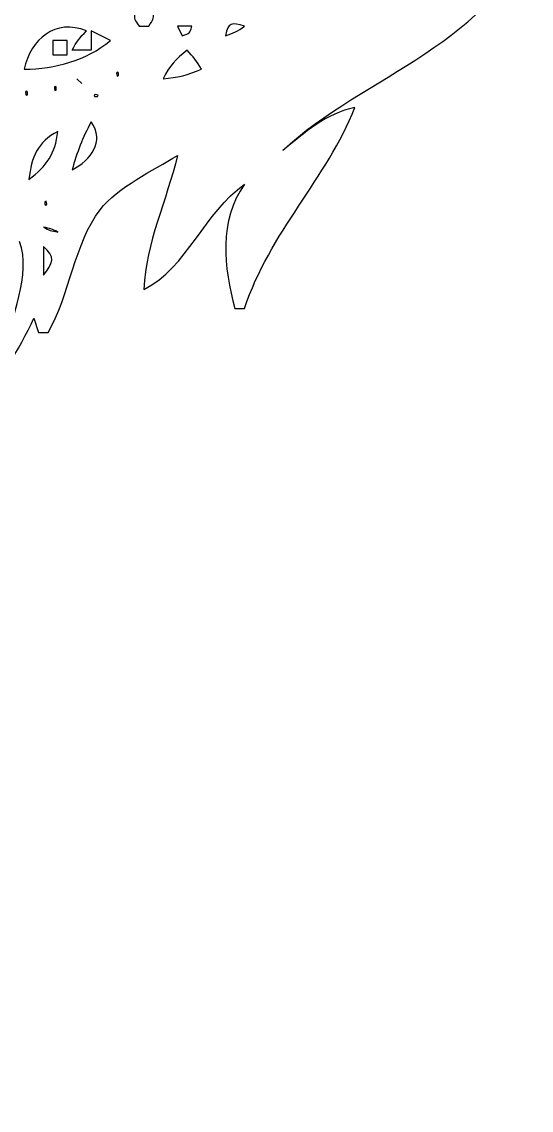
# Model space of a CAD drawing. Extents: x 0 to 166, y 0 to 199.
# Drawn here: x 134.8 to 164.8, y 84 to 148.1 of the extents above; entities that cross this region are included whole.
import ezdxf

# ---------------------------------------------------------------- set-up
doc = ezdxf.new("R2010")
doc.units = 0
doc.layers.get('0').update_dxf_attribs({"linetype": 'CONTINUOUS'})

msp = doc.modelspace()

# ---------------------------------------------------------------- linework, layer by layer
at = {"color": 1}
for points in [[(141.675556, 147.884444), (142.24, 147.884444)], [(143.933333, 147.884444), (144.215556, 147.32)], [(144.78, 147.884444), (143.933333, 147.884444)], [(136.595556, 147.037778), (136.595556, 146.191111), (137.442222, 146.191111), (137.442222, 147.037778), (136.595556, 147.037778)], [(139.982222, 147.037778), (138.853333, 147.602222), (138.853333, 146.473333), (137.724444, 146.473333)], [(138.006667, 144.78), (138.288889, 144.497778), (138.006667, 144.78)], [(136.031111, 134.902222), (136.031111, 133.208889)]]:
    msp.add_lwpolyline(points, dxfattribs=at)
at = {"color": 7}
for points in [[(147.32, 131.233333), (147.884444, 131.233333)], [(135.466667, 130.668889), (135.748889, 129.822222), (136.313333, 129.822222)]]:
    msp.add_lwpolyline(points, dxfattribs=at)
for points in [[(150.142222, 140.546667), (154.839247, 145.03908), (162.895844, 146.871831), (164.772904, 153.811111)], [(147.884444, 131.233333), (149.346356, 135.726311), (152.754189, 138.900464), (154.375556, 143.086667)], [(154.375556, 143.086667), (152.726813, 142.758442), (151.399804, 141.619111), (150.142222, 140.546667)], [(139.373469, 137.053038), (140.425593, 138.410527), (142.484969, 139.374033), (143.933333, 140.264444)], [(143.933333, 140.264444), (143.300591, 137.594622), (142.078004, 135.155658), (141.957778, 132.362222)], [(141.957778, 132.362222), (144.496931, 133.648591), (145.549056, 136.912491), (147.884444, 138.571111)], [(147.884444, 138.571111), (146.358187, 136.45134), (146.647747, 133.626013), (147.32, 131.233333)], [(136.313333, 129.822222), (137.583898, 131.999567), (137.868942, 135.111913), (139.373469, 137.053038)], [(132.584896, 125.020211), (133.222153, 126.851833), (134.63524, 128.7907), (135.466667, 130.668889)], [(129.167467, 44.308889), (137.094242, 59.379556), (133.977098, 78.898891), (132.036256, 95.108889)]]:
    msp.add_open_spline(points, degree=3, dxfattribs=at)
at = {"color": 1}
for points in [[(138.571111, 147.602222), (136.755576, 148.356602), (135.262338, 147.124138), (134.902222, 145.344444)], [(141.393333, 148.731111), (141.393333, 148.223958), (141.397284, 148.301851), (141.675556, 147.884444)], [(142.24, 147.884444), (142.518271, 148.301851), (142.522222, 148.223958), (142.522222, 148.731111)], [(144.215556, 147.32), (144.676989, 147.473811), (144.626189, 147.423011), (144.78, 147.884444)], [(147.884444, 147.884444), (147.123291, 148.125462), (146.92884, 148.124616), (146.755556, 147.32)], [(146.755556, 147.32), (147.250009, 147.479173), (147.472964, 147.579362), (147.884444, 147.884444)], [(134.902222, 145.344444), (136.756987, 145.382827), (138.533011, 145.837204), (139.982222, 147.037778)], [(137.724444, 146.473333), (137.993967, 146.97202), (138.166404, 147.209087), (138.571111, 147.602222)], [(144.497778, 146.473333), (143.839353, 145.938522), (143.453273, 145.540307), (143.086667, 144.78)], [(145.344444, 145.344444), (145.073793, 145.795153), (144.857329, 146.094873), (144.497778, 146.473333)], [(140.358424, 145.156202), (140.342902, 145.14068), (140.327098, 144.842653), (140.452687, 144.968242)], [(140.452687, 144.968242), (140.468209, 144.983764), (140.484013, 145.281791), (140.358424, 145.156202)], [(143.086667, 144.78), (143.914142, 144.851684), (144.579622, 145.020171), (145.344444, 145.344444)], [(136.783798, 144.121576), (136.79932, 144.137098), (136.815124, 144.435124), (136.689536, 144.309536)], [(134.996202, 144.027313), (134.98068, 144.011791), (134.964876, 143.713764), (135.090464, 143.839353)], [(135.090464, 143.839353), (135.105987, 143.854876), (135.121791, 144.152902), (134.996202, 144.027313)], [(136.689536, 144.309536), (136.674013, 144.294013), (136.658209, 143.995987), (136.783798, 144.121576)], [(139.041576, 143.839353), (138.915987, 143.713764), (139.214013, 143.729569), (139.229536, 143.745091)], [(139.229536, 143.745091), (139.355124, 143.87068), (139.057098, 143.854876), (139.041576, 143.839353)], [(138.853333, 142.24), (138.340253, 141.328422), (138.015133, 140.420796), (137.724444, 139.417778)], [(137.724444, 139.417778), (138.850229, 140.003107), (139.652869, 141.070753), (138.853333, 142.24)], [(135.184444, 138.853333), (136.232053, 139.63396), (136.732151, 140.368867), (136.877778, 141.675556)], [(136.877778, 141.675556), (135.690469, 141.058336), (135.318782, 140.154942), (135.184444, 138.853333)], [(136.125091, 137.536202), (136.109569, 137.52068), (136.093764, 137.222653), (136.219353, 137.348242)], [(136.219353, 137.348242), (136.234876, 137.363764), (136.25068, 137.661791), (136.125091, 137.536202)], [(136.031111, 136.031111), (136.383324, 135.837789), (136.467991, 135.819727), (136.877778, 135.748889)], [(136.877778, 135.748889), (136.525564, 135.942211), (136.440898, 135.960273), (136.031111, 136.031111)], [(133.773333, 128.693333), (134.062893, 130.660704), (135.37692, 133.245013), (134.62, 135.184444)], [(136.031111, 133.208889), (136.615593, 133.89356), (136.756987, 134.308144), (136.031111, 134.902222)]]:
    msp.add_open_spline(points, degree=3, dxfattribs=at)

doc.saveas('drawing.dxf')
